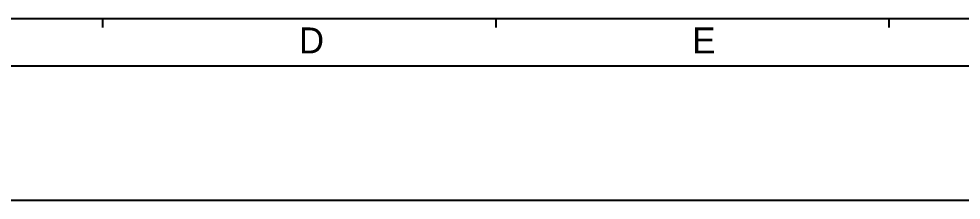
# Model space of a CAD drawing. Header units: millimetres. Extents: x 0 to 420, y 0 to 297.
# Drawn here: x 150.3 to 259.4, y 0 to 21 of the extents above; entities that cross this region are included whole.
import ezdxf

# ---------------------------------------------------------------- set-up
doc = ezdxf.new("R2010")
doc.units = ezdxf.units.MM
doc.header["$LTSCALE"] = 23.1
doc.layers.get('0').update_dxf_attribs({"linetype": 'CONTINUOUS'})
doc.styles.add('TEXTSTYLE_2', font='txt')

msp = doc.modelspace()

# ---------------------------------------------------------------- linework, layer by layer
at = {"color": 7, "linetype": 'CONTINUOUS'}
for p, q in [((396, 21), (23.5, 21)), ((160, 21), (160, 20)), ((205.5, 21), (205.5, 20)), ((251, 21), (251, 20)), ((401, 15.5), (19, 15.5)), ((0, 0), (420, 0))]:
    msp.add_line(p, q, dxfattribs=at)

# ---------------------------------------------------------------- texts
at = {"color": 7, "linetype": 'CONTINUOUS', "char_height": 3, "width": 3, "attachment_point": 1, "line_spacing_factor": 0.9, "style": 'TEXTSTYLE_2'}
for s, insert in [('D', (182.75, 20)), ('E', (228.25, 20))]:
    msp.add_mtext(s, dxfattribs=dict(at, insert=insert))

doc.saveas('drawing.dxf')
